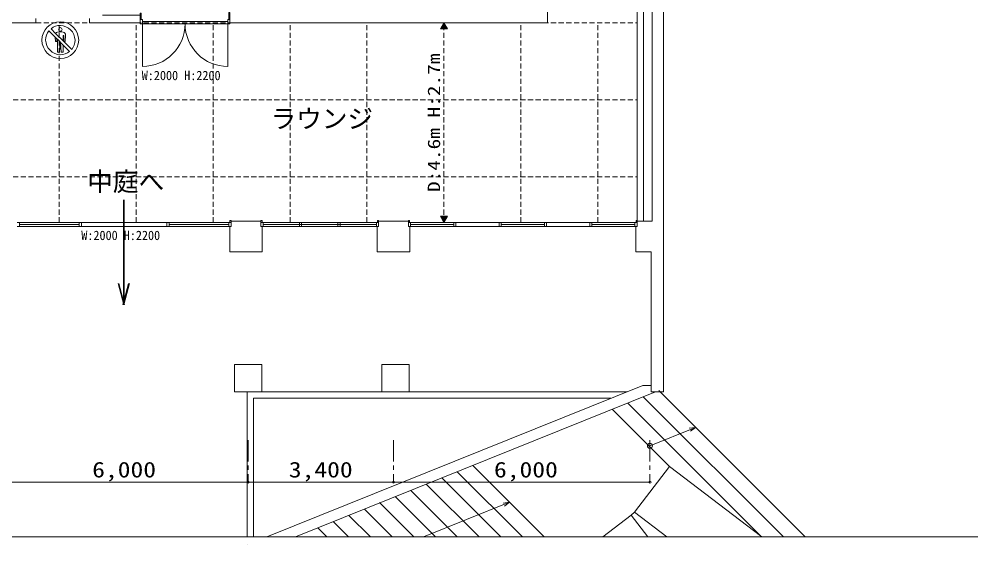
# Model space of a CAD drawing. Units: millimetres, scale not verified. Extents: x -9667 to 46333, y -21917 to 17470.
# Drawn here: x 3975 to 26272, y -21917 to -9602 of the extents above; entities that cross this region are included whole.
import ezdxf
from ezdxf.enums import TextEntityAlignment as Align

# ---------------------------------------------------------------- set-up
doc = ezdxf.new("R2010")
doc.units = ezdxf.units.MM
doc.header["$LTSCALE"] = 100
doc.linetypes.add('CHAIN1', pattern=[8, 5, -1, 1, -1])
doc.linetypes.add('DASHED1', pattern=[1.8, 1.2, -0.6])
for name, color, linetype, lineweight in [('0-0', 7, 'Continuous', 18), ('0-1', 4, 'DASHED1', 18), ('1-0', 4, 'Continuous', 18), ('2-0', 7, 'Continuous', 18), ('F-F', 7, 'Continuous', 18)]:
    doc.layers.add(name, color=color, linetype=linetype, lineweight=lineweight)
doc.layers.add('0-A', color=7, linetype='Continuous')
doc.styles.add('HGｺﾞｼｯｸE', font='')
doc.styles.add('ＭＳ ゴシック', font='')
doc.styles.get('HGｺﾞｼｯｸE').set_extended_font_data('HGｺﾞｼｯｸE')
doc.styles.get('ＭＳ ゴシック').set_extended_font_data('MS Gothic')

msp = doc.modelspace()

# ---------------------------------------------------------------- linework, layer by layer
at = {"layer": '0-0'}
for p, q in [((19073.2, -18333.1), (19073.2, 2491.7)), ((18452.5, -8401.3), (18452.5, -14333.4)), ((18602.6, -8401.3), (18602.6, -14333.4)), ((18802.9, -14333.4), (18802.9, -8401.3)), ((8916.1, -9512.4), (8916.1, -9692.6)), ((3114.2, -9692.6), (4370.7, -9692.6)), ((4370.7, -9592.5), (4370.7, -9692.6)), ((5622.2, -9592.5), (5622.2, -9692.6)), ((5622.2, -9692.6), (6813.6, -9692.6)), ((6863.7, -9612.5), (6813.6, -9612.5)), ((6813.6, -9712.6), (6813.6, -9612.5)), ((6863.7, -9712.6), (6813.6, -9712.6)), ((6863.7, -9612.5), (6863.7, -9712.6)), ((6863.7, -9662.6), (8866.1, -9662.6)), ((6863.7, -9712.6), (6863.7, -10713.8)), ((6863.7, -9712.6), (8866.1, -9712.6)), ((8916.1, -9612.5), (8866.1, -9612.5)), ((8866.1, -9612.5), (8866.1, -9712.6)), ((8916.1, -9712.6), (8866.1, -9712.6)), ((8866.1, -9712.6), (8866.1, -10713.8)), ((8916.1, -9612.5), (8891.1, -9612.5)), ((8916.1, -9612.5), (8916.1, -9712.6)), ((8916.1, -9692.6), (9121.4, -9692.6)), ((9121.4, -9692.6), (12965.9, -9692.6)), ((13927.1, -9692.6), (13845.4, -9834)), ((13859.6, -9809.5), (13994.6, -9809.5)), ((13862.5, -9804.5), (13991.7, -9804.5)), ((13865.4, -9799.5), (13988.8, -9799.5)), ((13868.3, -9794.5), (13985.9, -9794.5)), ((13871.1, -9789.5), (13983, -9789.5)), ((13874, -9784.5), (13980.1, -9784.5)), ((13876.9, -9779.5), (13977.3, -9779.5)), ((13879.8, -9774.5), (13974.4, -9774.5)), ((13882.7, -9769.5), (13971.5, -9769.5)), ((13885.6, -9764.5), (13968.6, -9764.5)), ((13888.5, -9759.5), (13965.7, -9759.5)), ((13891.3, -9754.5), (13962.8, -9754.5)), ((13894.2, -9749.5), (13959.9, -9749.5)), ((13897.1, -9744.5), (13957.1, -9744.5)), ((13900, -9739.5), (13954.2, -9739.5)), ((13902.9, -9734.5), (13951.3, -9734.5)), ((13905.8, -9729.5), (13948.4, -9729.5)), ((13908.7, -9724.5), (13945.5, -9724.5)), ((13911.6, -9719.5), (13942.6, -9719.5)), ((13914.4, -9714.5), (13939.7, -9714.5)), ((13917.3, -9709.5), (13936.8, -9709.5)), ((13920.2, -9704.5), (13934, -9704.5)), ((13923.1, -9699.5), (13931.1, -9699.5)), ((13926, -9694.5), (13928.2, -9694.5)), ((13927.1, -9692.6), (14008.7, -9834)), ((14008.7, -9834), (13845.4, -9834)), ((13848, -9829.5), (14006.1, -9829.5)), ((13850.9, -9824.5), (14003.2, -9824.5)), ((13853.8, -9819.5), (14000.4, -9819.5)), ((13856.7, -9814.5), (13997.5, -9814.5)), ((6418.2, -13835.1), (6418.2, -16298)), ((6428.2, -13835.1), (6428.2, -16298)), ((6438.2, -13835.1), (6438.2, -16298)), ((6438.2, -14240.6), (6438.2, -14569.2)), ((13845.4, -14222), (14008.7, -14222)), ((13927.1, -14363.4), (13845.4, -14222)), ((14006.1, -14226.5), (13848, -14226.5)), ((14003.2, -14231.5), (13850.9, -14231.5)), ((14000.4, -14236.5), (13853.8, -14236.5)), ((13997.5, -14241.5), (13856.7, -14241.5)), ((13994.6, -14246.5), (13859.6, -14246.5)), ((13991.7, -14251.5), (13862.5, -14251.5)), ((13988.8, -14256.5), (13865.4, -14256.5)), ((13985.9, -14261.5), (13868.3, -14261.5)), ((13983, -14266.5), (13871.1, -14266.5)), ((13927.1, -14363.4), (14008.7, -14222)), ((3935.2, -14363.4), (7439.4, -14363.4)), ((3935.2, -14463.5), (7439.4, -14463.5)), ((3985.3, -14363.4), (3985.3, -14463.5)), ((5386.9, -14413.5), (3985.3, -14413.5)), ((5386.9, -14363.4), (5386.9, -14463.5)), ((5437, -14363.4), (5437, -14463.5)), ((6438.2, -14363.4), (6438.2, -14463.5)), ((6438.2, -14363.4), (6438.2, -14463.5)), ((7439.4, -14363.4), (7439.4, -14463.5)), ((7439.4, -14363.4), (8941.2, -14363.4)), ((7439.4, -14463.5), (8941.2, -14463.5)), ((7489.4, -14363.4), (7489.4, -14463.5)), ((8891.1, -14413.5), (7489.4, -14413.5)), ((8891.1, -14363.4), (8891.1, -14463.5)), ((8941.2, -14333.3), (8941.2, -14463.5)), ((9642, -14333.3), (8941.2, -14333.3)), ((9642, -14333.3), (9642, -14463.5)), ((9642, -14363.4), (12395.3, -14363.4)), ((9642, -14463.5), (9642, -14363.4)), ((9642, -14463.5), (9672, -14463.5)), ((9642, -14463.5), (12395.3, -14463.5)), ((9672, -15054.2), (9672, -14463.5)), ((9692, -14363.4), (9692, -14463.5)), ((9692, -14413.5), (12345.2, -14413.5)), ((10543.1, -14363.4), (10543.1, -14463.5)), ((10593.1, -14363.4), (10593.1, -14463.5)), ((11444.1, -14363.4), (11444.1, -14463.5)), ((11494.2, -14363.4), (11494.2, -14463.5)), ((12345.2, -14363.4), (12345.2, -14463.5)), ((12395.3, -14333.3), (12395.3, -14463.5)), ((13096.1, -14333.3), (12395.3, -14333.3)), ((12395.3, -14463.5), (12395.3, -14363.4)), ((13096.1, -14333.3), (13096.1, -14463.5)), ((13096.1, -14463.5), (13096.1, -14363.4)), ((13096.1, -14363.4), (14207.4, -14363.4)), ((13096.1, -14463.5), (13126.1, -14463.5)), ((14207.4, -14463.5), (13096.1, -14463.5)), ((13126.1, -15054.2), (13126.1, -14463.5)), ((13146.2, -14363.4), (13146.2, -14463.5)), ((13146.2, -14413.5), (14157.4, -14413.5)), ((13980.1, -14271.5), (13874, -14271.5)), ((13977.3, -14276.5), (13876.9, -14276.5)), ((13974.4, -14281.5), (13879.8, -14281.5)), ((13971.5, -14286.5), (13882.7, -14286.5)), ((13968.6, -14291.5), (13885.6, -14291.5)), ((13965.7, -14296.5), (13888.5, -14296.5)), ((13962.8, -14301.5), (13891.3, -14301.5)), ((13959.9, -14306.5), (13894.2, -14306.5)), ((13957.1, -14311.5), (13897.1, -14311.5)), ((13954.2, -14316.5), (13900, -14316.5)), ((13951.3, -14321.5), (13902.9, -14321.5)), ((13948.4, -14326.5), (13905.8, -14326.5)), ((13945.5, -14331.5), (13908.7, -14331.5)), ((13942.6, -14336.5), (13911.6, -14336.5)), ((13939.7, -14341.5), (13914.4, -14341.5)), ((13936.8, -14346.5), (13917.3, -14346.5)), ((13934, -14351.5), (13920.2, -14351.5)), ((13931.1, -14356.5), (13923.1, -14356.5)), ((13928.2, -14361.5), (13926, -14361.5)), ((14157.4, -14463.5), (14157.4, -14363.4)), ((14207.4, -14463.5), (14207.4, -14363.4)), ((14207.4, -14363.4), (14207.4, -14463.5)), ((14207.4, -14363.4), (16329.9, -14363.4)), ((16329.9, -14463.5), (14207.4, -14463.5)), ((15218.6, -14463.5), (15218.6, -14363.4)), ((15218.6, -14363.4), (15218.6, -14463.5)), ((15268.7, -14463.5), (15268.7, -14363.4)), ((15268.7, -14413.5), (16279.9, -14413.5)), ((16279.9, -14463.5), (16279.9, -14363.4)), ((16329.9, -14463.5), (16329.9, -14363.4)), ((16329.9, -14363.4), (16329.9, -14463.5)), ((16329.9, -14363.4), (18452.5, -14363.4)), ((18452.5, -14463.5), (16329.9, -14463.5)), ((17341.1, -14463.5), (17341.1, -14363.4)), ((17341.1, -14363.4), (17341.1, -14463.5)), ((17391.2, -14463.5), (17391.2, -14363.4)), ((17391.2, -14413.5), (18402.4, -14413.5)), ((18402.4, -14363.4), (18402.4, -14463.5)), ((18452.5, -14333.4), (18452.5, -14463.5)), ((18802.9, -14333.4), (18452.5, -14333.4)), ((18452.5, -14463.5), (18452.5, -14363.4)), ((8911.1, -15054.2), (9672, -15054.2)), ((12365.2, -15054.2), (13126.1, -15054.2)), ((18422.4, -15054.2), (18782.9, -15054.2)), ((18782.9, -15054.2), (18782.9, -18333.1)), ((6294, -15797.4), (6428.2, -16298)), ((6303.7, -15794.8), (6437.8, -16295.4)), ((6313.4, -15792.2), (6447.5, -16292.8)), ((6543, -15792.2), (6408.8, -16292.8)), ((6552.6, -15794.8), (6418.5, -16295.4)), ((6562.3, -15797.4), (6428.2, -16298)), ((9021.3, -18333.1), (9021.3, -17692.4)), ((9021.3, -17692.4), (9662, -17692.4)), ((9662, -17692.4), (9662, -18333.1)), ((12475.4, -18333.1), (12475.4, -17692.4)), ((12475.4, -17692.4), (13116.1, -17692.4)), ((13116.1, -17692.4), (13116.1, -18333.1)), ((9781.4, -21730.4), (18584, -18183)), ((18584, -18183), (18782.9, -18183)), ((9662, -18333.1), (9021.3, -18333.1)), ((9317.4, -18333.1), (18211.6, -18333.1)), ((9317.4, -21730.4), (9317.4, -18333.1)), ((9467.6, -18483.3), (17839, -18483.3)), ((9467.6, -21730.4), (9467.6, -18483.3)), ((10451, -21730.4), (18881.3, -18333.1)), ((13116.1, -18333.1), (12475.4, -18333.1)), ((21877.7, -21730.4), (18595.5, -18448.3)), ((18782.9, -18333.1), (19073.2, -18333.1)), ((22386.8, -21730.4), (18958.4, -18302)), ((21362.5, -21724.4), (18232.6, -18594.5)), ((19207, -20077.9), (17869.8, -18740.7)), ((18731.8, -19602.8), (19820.4, -19164)), ((19820.4, -19164), (19671.5, -19182.2)), ((19820.4, -19164), (19700.6, -19254.2)), ((16277.4, -21730.4), (14603.8, -20056.9)), ((15768.2, -21730.4), (14241, -20203.1)), ((18387.5, -21150.8), (19207, -20077.9)), ((19207, -20077.9), (21370.4, -21730.4)), ((14750, -21730.4), (13514.6, -20495)), ((15259.1, -21730.4), (13878.1, -20349.3)), ((14240.9, -21730.4), (13152.3, -20641.8)), ((13222.7, -21730.4), (12417.9, -20925.7)), ((13731.8, -21730.4), (12789.4, -20788)), ((13452.1, -21730.4), (15465.9, -20918.9)), ((15465.9, -20918.9), (15317, -20937)), ((15465.9, -20918.9), (15346, -21009)), ((12713.6, -21730.4), (12063.7, -21080.5)), ((18387.5, -21150.8), (18315.1, -21222.5)), ((18387.5, -21150.8), (19146.4, -21730.4)), ((11695.3, -21730.4), (11337.9, -21373)), ((12204.4, -21730.4), (11700.8, -21226.8)), ((18315.1, -21222.5), (17650.1, -21730.4)), ((18315.1, -21222.5), (18703.1, -21730.4)), ((10975, -21519.2), (11186.2, -21730.4)), ((9317.4, -21917.4), (9317.4, -21917.4))]:
    msp.add_line(p, q, dxfattribs=at)
for points in [[(16350, -7700.5), (16350, -9692.6), (12965.9, -9692.6)], [(5927.6, -9512.4), (6813.6, -9512.4), (6813.6, -9692.6)], [(8891.1, -9612.5), (8891.1, -9447.3), (8916.1, -9447.3), (8916.1, -9612.5)], [(8911.1, -15054.2), (8911.1, -14463.5), (8941.2, -14463.5)], [(12365.2, -15054.2), (12365.2, -14463.5), (12395.3, -14463.5)], [(18422.4, -15054.2), (18422.4, -14463.5), (18452.5, -14463.5)]]:
    msp.add_lwpolyline(points, dxfattribs=at)
for points in [[(6838.7, -9612.5), (6813.6, -9612.5), (6813.6, -9462.3), (6838.7, -9462.3)], [(8916.1, -14363.4), (8941.2, -14363.4), (8941.2, -14318.3), (8916.1, -14318.3)], [(9642, -14363.4), (9667, -14363.4), (9667, -14318.3), (9642, -14318.3)], [(12370.2, -14363.4), (12395.3, -14363.4), (12395.3, -14318.3), (12370.2, -14318.3)], [(13096.1, -14363.4), (13121.1, -14363.4), (13121.1, -14318.3), (13096.1, -14318.3)], [(18427.4, -14363.4), (18452.5, -14363.4), (18452.5, -14318.3), (18427.4, -14318.3)]]:
    msp.add_lwpolyline(points, close=True, dxfattribs=at)
msp.add_circle((18752.8, -19595.9), 59.8, dxfattribs=at)
for centre, start, end in [((6863.7, -9712.6), 270, 0), ((8866.1, -9712.6), 180, 270)]:
    msp.add_arc(centre, 1001.2, start, end, dxfattribs=at)
at = {"layer": '0-1'}
for p, q in [((3114.2, -9692.6), (18452.5, -9692.6)), ((4916.4, -14363.4), (4916.4, -9692.6)), ((6718.5, -14363.4), (6718.5, -9692.6)), ((8520.7, -14363.4), (8520.7, -9692.6)), ((10322.8, -14363.4), (10322.8, -9692.6)), ((12124.9, -14363.4), (12124.9, -9692.6)), ((13927.1, -14363.4), (13927.1, -9692.6)), ((15729.2, -14363.4), (15729.2, -9692.6)), ((17531.4, -14363.4), (17531.4, -9692.6)), ((3114.2, -11494.7), (18452.5, -11494.7)), ((3114.2, -13296.9), (18452.5, -13296.9))]:
    msp.add_line(p, q, dxfattribs=at)
at = {"layer": '1-0', "linetype": 'CHAIN1'}
for p, q in [((9341.6, -19460), (9341.6, -20447.2)), ((12745.7, -19460), (12745.7, -20447.2)), ((18752.8, -19460), (18752.8, -20447.2))]:
    msp.add_line(p, q, dxfattribs=at)
at = {"layer": '1-0'}
for p, q in [((3334.5, -20447.2), (9341.6, -20447.2)), ((9341.6, -20447.2), (12745.7, -20447.2)), ((12745.7, -20447.2), (18752.8, -20447.2))]:
    msp.add_line(p, q, dxfattribs=at)
for centre in [(9341.6, -20447.2), (12745.7, -20447.2), (18752.8, -20447.2)]:
    msp.add_circle(centre, 25, dxfattribs=at)
at = {"layer": '2-0'}
for p, q in [((4724.2, -9829), (4832.4, -9937.4)), ((5056.3, -10128.2), (5064.2, -9980))]:
    msp.add_line(p, q, dxfattribs=at)
for points in [[(4963.5, -10381.4), (4947.3, -10149.6), (4937.7, -10139.8), (4920.7, -10381.4), (4873.4, -10381.4), (4873.4, -10075.6), (4862.7, -10065), (4862.7, -10128.2), (4827.9, -10128.2), (4822.3, -10024.6), (4675.7, -9878)], [(4832.4, -9937.4), (5010.7, -10115.6), (5010.7, -9986.6), (5021.4, -9986.6), (5021.4, -10126.2), (5023.3, -10128.2), (5056.3, -10128.2)], [(5064.2, -9980), (5056.3, -10128.2), (5023.3, -10128.2), (5208.7, -10313.6)], [(5159.9, -10362), (5010.7, -10213), (5010.7, -10381.4), (4963.5, -10381.4)]]:
    msp.add_lwpolyline(points, dxfattribs=at)
for points in [[(4862.7, -10128.2), (4862.7, -10065), (4822.3, -10024.6), (4827.9, -10128.2)], [(5010.7, -9986.6), (5010.7, -10115.6), (5021.4, -10126.2), (5021.4, -9986.6)], [(4920.7, -10381.4), (4937.7, -10139.8), (4873.4, -10075.6), (4873.4, -10381.4)], [(4963.5, -10381.4), (5010.7, -10381.4), (5010.7, -10213), (4947.3, -10149.6)], [(5023.3, -10128.2), (5021.4, -10126.2), (5021.4, -10128.2)]]:
    msp.add_lwpolyline(points, close=True, dxfattribs=at)
for centre, radius, start, end in [((4942.2, -10095.7), 430.3, 90.01331, 180.01066), ((4943.9, -10098.4), 347.6, 90.17441, 129.18968), ((4943.7, -9846.7), 44.6, 92.06739, 177.98594), ((4942, -10095.7), 430.3, 359.99201, 89.98935), ((4940.4, -9846.7), 44.6, 2.02021, 87.81967), ((4929.6, -10108.1), 357.6, 2.10521, 87.88481), ((4945.3, -10096), 346.8, 141.02952, 179.82214), ((4891, -9975.2), 69.7, 101.00287, 147.14539), ((4942, -10260.2), 359.3, 89.98013, 100.30929), ((4943.6, -9843.5), 44.5, 182.1377, 268.07609), ((4940.5, -9843.4), 44.5, 272.10635, 357.78666), ((4943, -10251.4), 350.4, 79.56016, 90.14089), ((4991.3, -9978.1), 73, 358.57678, 77.97511), ((4942.1, -10095.7), 430.2, 180.00266, 270.00001), ((4956, -10081.8), 357.8, 182.10188, 267.88148), ((4942.1, -10095.7), 430.2, 269.99733, 359.99468), ((4939.1, -10093.8), 347.8, 320.81515, 359.80815), ((4941.8, -10093.6), 345.8, 270.16395, 309.09017)]:
    msp.add_arc(centre, radius, start, end, dxfattribs=at)
at = {"layer": 'F-F'}
msp.add_line((-9667.2, -21730.4), (46332.8, -21730.4), dxfattribs=at)

# ---------------------------------------------------------------- texts
at = {"layer": '0-A', "style": 'ＭＳ ゴシック', "width": 1.25}
msp.add_text('D:4.6m H:2.7m', height=293.3, rotation=90, dxfattribs=at).set_placement((13927.1, -13653), align=Align.BOTTOM_LEFT)
at = {"layer": '0-A', "style": 'ＭＳ ゴシック', "width": 0.95}
for p in [(6848.8, -11099.3), (5433.3, -14843.7)]:
    msp.add_text('W:2000 H:2200', height=219.9, dxfattribs=at).set_placement(p, align=Align.BOTTOM_LEFT)
at = {"layer": '0-A', "style": 'HGｺﾞｼｯｸE'}
msp.add_text('ラウンジ', height=439.9, dxfattribs=at).set_placement((9866.9, -12287.7), align=Align.BOTTOM_LEFT)
at = {"layer": '1-0', "style": 'ＭＳ ゴシック', "width": 1.2}
for s, p in [('6,000', (5688.1, -20447.2)), ('3,400', (10293.7, -20447.2)), ('6,000', (15099.3, -20447.2))]:
    msp.add_text(s, height=366.6, dxfattribs=at).set_placement(p, align=Align.BOTTOM_LEFT)
at = {"layer": '2-0', "style": 'HGｺﾞｼｯｸE'}
msp.add_text('中庭へ', height=439.9, dxfattribs=at).set_placement((5573.6, -13759.9), align=Align.BOTTOM_LEFT)

doc.saveas('drawing.dxf')
